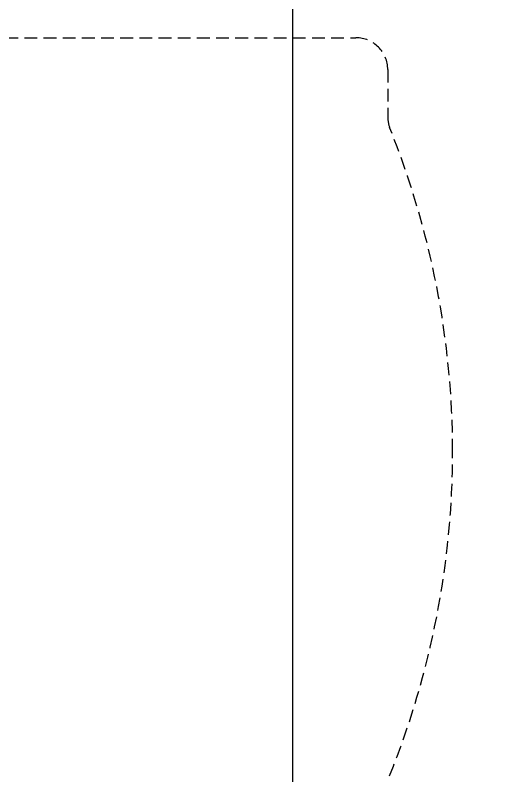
# Model space of a CAD drawing. Header units: millimetres. Extents: x -551172 to 232469, y -3435 to 261611.
# Drawn here: x 29647.6 to 29945.9, y 105952.3 to 106428.7 of the extents above; entities that cross this region are included whole.
import ezdxf

# ---------------------------------------------------------------- set-up
doc = ezdxf.new("R2010")
doc.units = ezdxf.units.MM
doc.header["$LTSCALE"] = 10
doc.linetypes.add('DH-HID2', pattern=[1.2, 0.8, -0.4])
doc.layers.add('06-FUR', color=6, linetype='Continuous')
doc.layers.add('FU-FURM', color=251, linetype='DH-HID2')

# ---------------------------------------------------------------- blocks, each defined once
blk = doc.blocks.new('F-105')
at = {"layer": 'FU-FURM'}
for p, q in [((259.26, 280), (259.26, 60.59)), ((239.26, 40.59), (209.65, 40.59))]:
    blk.add_line(p, q, dxfattribs=at)
for centre, radius, start, end in [((239.26, 60.59), 20, 270, 0), ((0.21, 543.14), 543.14, 248.0288, 269.9778), ((-0.21, 543.14), 543.14, 270.0222, 291.9712), ((209.65, 20.59), 20, 90, 109.4227)]:
    blk.add_arc(centre, radius, start, end, dxfattribs=at)

msp = doc.modelspace()

# ---------------------------------------------------------------- linework, layer by layer
at = {"layer": '06-FUR'}
msp.add_lwpolyline([(29821.38, 106793.3), (30571.38, 106793.3), (30571.38, 105517.3), (29821.38, 105517.3)], close=True, dxfattribs=at)

# ---------------------------------------------------------------- block references
at = {"layer": 'FU-FURM', "rotation": 90}
msp.add_blockref('F-105', (29921.38, 106155.3), dxfattribs=at)

doc.saveas('drawing.dxf')
